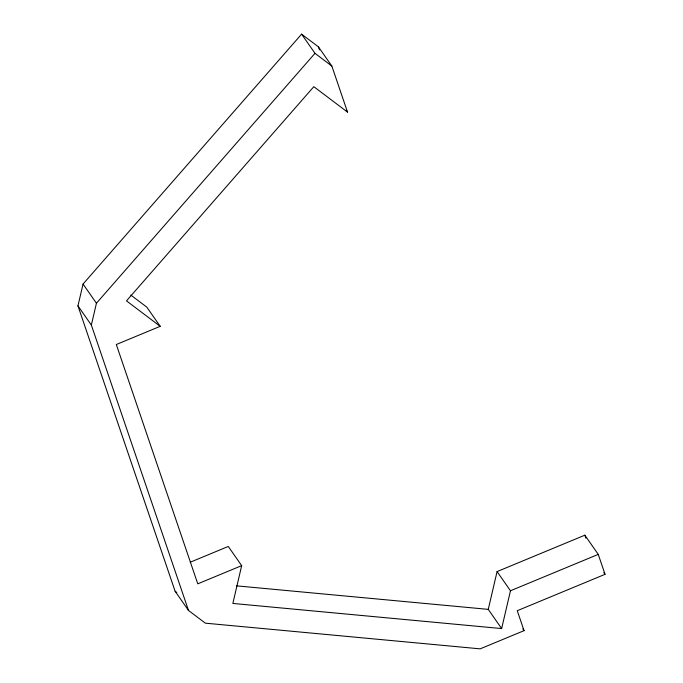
<?xml version="1.0" encoding="UTF-8"?>
<svg xmlns="http://www.w3.org/2000/svg" width="683" height="683" viewBox="0 0 683 683"><rect width="100%" height="100%" fill="white"/><g stroke="black" fill="none" stroke-linecap="round" stroke-linejoin="round"><path stroke-width="1.02" d="M241.671 565.644L232.852 603.439L501.646 628.565L488.26 609.373L497.079 571.586L584.861 535.19L598.248 554.383L605.044 574.326L517.262 610.713L524.049 630.657L480.158 648.85L205.352 623.169L188.499 610.44L175.113 591.256L77.956 305.873L83.053 284.051L301.596 34.15L318.449 46.871L331.844 66.055L347.527 112.114L313.821 86.673L126.492 300.87L160.198 326.32L116.306 344.514L197.78 583.837L241.671 565.644L228.276 546.46L190.241 562.229M188.499 610.44L91.351 325.057L96.44 303.235L314.991 53.334L301.596 34.15M501.646 628.565L510.474 590.769L497.079 571.586M510.474 590.769L598.248 554.383M236.455 585.843L488.26 609.373M314.991 53.334L331.844 66.055M130.794 295.047L146.802 307.137L160.198 326.32M175.113 591.256L176.795 592.528M346.307 110.373L347.527 112.114M603.823 572.576L605.044 574.326M522.828 628.915L524.049 630.657M83.053 284.051L96.44 303.235M77.956 305.873L91.351 325.057M584.861 535.19L585.877 538.187M318.449 46.871L319.473 49.876"/></g></svg>
